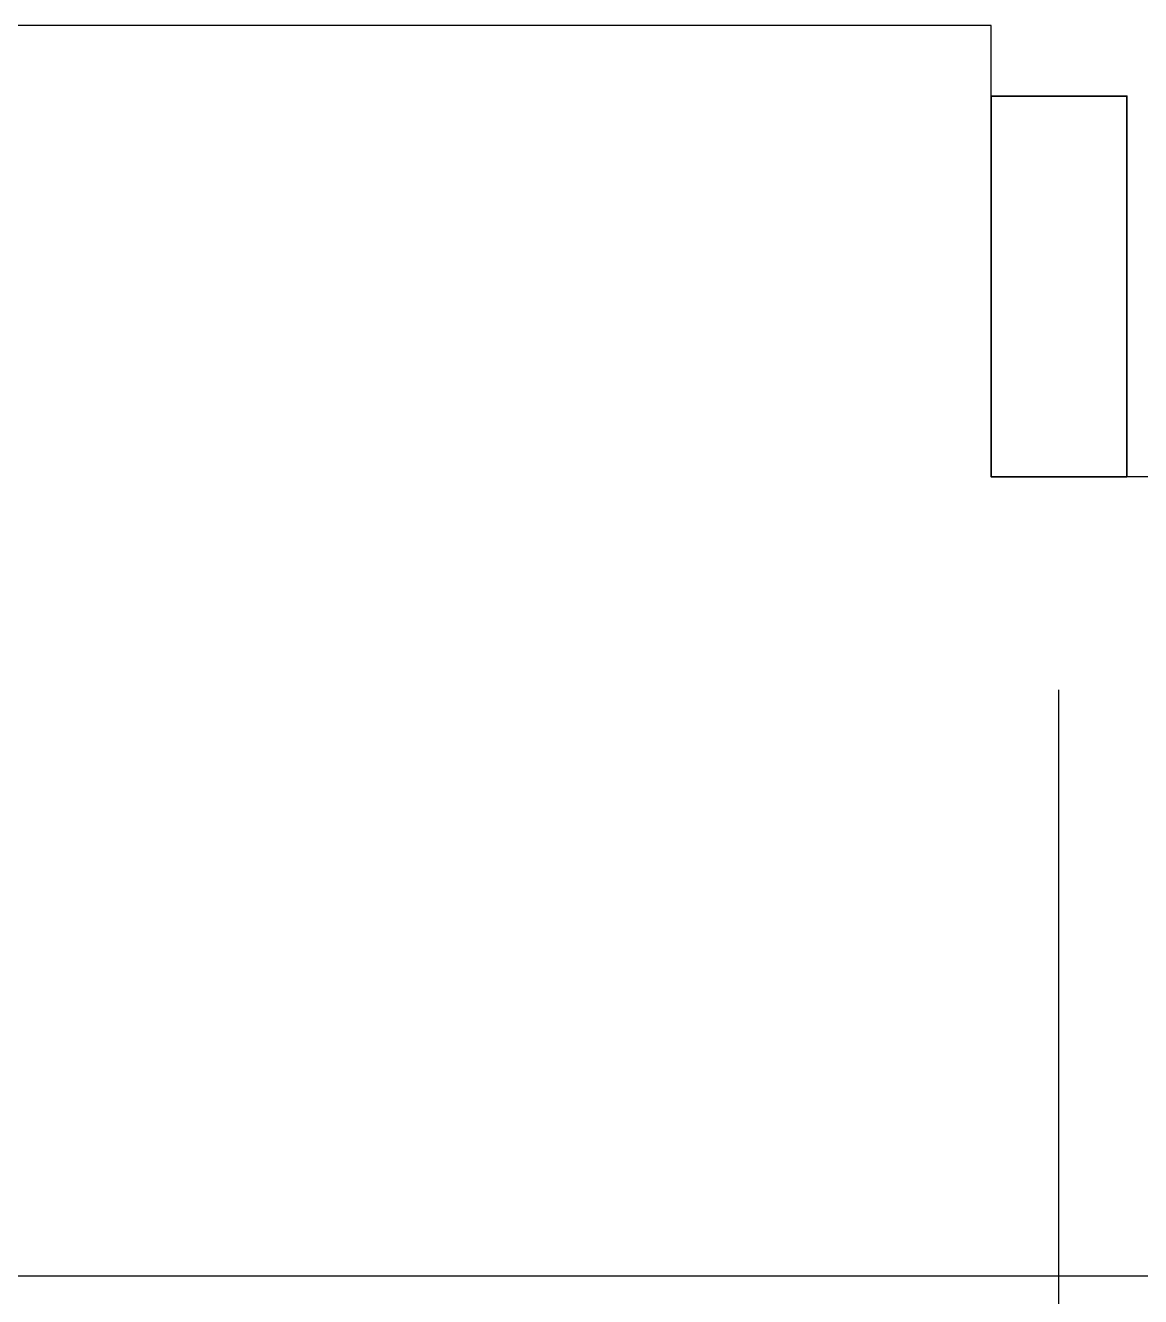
# Model space of a CAD drawing. Extents: x 226317 to 226469, y 8188101 to 8188260.
# Drawn here: x 226386.442 to 226388.492, y 8188234.702 to 8188237.04 of the extents above; entities that cross this region are included whole.
import ezdxf

# ---------------------------------------------------------------- set-up
doc = ezdxf.new("R2010")
doc.units = 0
doc.header["$LTSCALE"] = 15
for name, pattern in [('HIDDEN2', [0.1875, 0.125, -0.0625]), ('PHANTOM', [2.5, 1.25, -0.25, 0.25, -0.25, 0.25, -0.25]), ('PHANTOM2', [1.25, 0.625, -0.125, 0.125, -0.125, 0.125, -0.125])]:
    doc.linetypes.add(name, pattern=pattern)
doc.layers.get('0').update_dxf_attribs({"color": 250})
doc.layers.add('A-EJES', color=250, linetype='PHANTOM')
doc.layers.add('A-PROYECCIONES', color=250, linetype='HIDDEN2')
for name, color, linetype, lineweight in [('A-ESTRUCTURA-PLACAS', 252, 'Continuous', 35), ('A-MURO ALTO', 250, 'Continuous', 30), ('A-MUROS', 252, 'Continuous', 30)]:
    doc.layers.add(name, color=color, linetype=linetype, lineweight=lineweight)

# ---------------------------------------------------------------- blocks, each defined once
blk = doc.blocks.new('EJES 1P')
at = {"layer": 'A-EJES', "linetype": 'PHANTOM2'}
blk.add_lwpolyline([(41.2743, -17.8982), (41.2743, -12.2918)], dxfattribs=at)

msp = doc.modelspace()

# ---------------------------------------------------------------- linework, layer by layer
at = {"transparency": 33554559}
msp.add_lwpolyline([(226389.5171, 8188234.7395), (226389.5171, 8188237.0396), (226388.7671, 8188237.0396), (226388.7671, 8188236.2096), (226388.2171, 8188236.2096), (226388.2171, 8188237.0396), (226381.2571, 8188237.0396), (226381.2571, 8188236.2096), (226381.0071, 8188236.2096), (226381.0071, 8188237.0396), (226377.0371, 8188237.0396), (226377.0371, 8188234.7395), (226389.5171, 8188234.7395)], dxfattribs=at)
at = {"layer": 'A-ESTRUCTURA-PLACAS', "color": 8}
msp.add_lwpolyline([(226388.2171, 8188236.9096), (226388.4671, 8188236.9096), (226388.4671, 8188236.2096), (226388.2171, 8188236.2096)], close=True, dxfattribs=at)
at = {"layer": 'A-MURO ALTO'}
msp.add_lwpolyline([(226377.0371, 8188234.7395), (226389.5171, 8188234.7395)], dxfattribs=at)
at = {"layer": 'A-MUROS'}
msp.add_lwpolyline([(226389.5171, 8188237.0396), (226388.7671, 8188237.0396), (226388.7671, 8188236.2096), (226388.2171, 8188236.2096), (226388.2171, 8188237.0396), (226381.2571, 8188237.0396), (226381.2571, 8188236.2096), (226381.0071, 8188236.2096), (226381.0071, 8188237.0396), (226377.0371, 8188237.0396), (226377.0371, 8188232.0596), (226389.5171, 8188232.0596)], close=True, dxfattribs=at)

# ---------------------------------------------------------------- block references
at = {"layer": 'A-PROYECCIONES'}
msp.add_blockref('EJES 1P', (226347.0678, 8188248.1096), dxfattribs=at)

doc.saveas('drawing.dxf')
